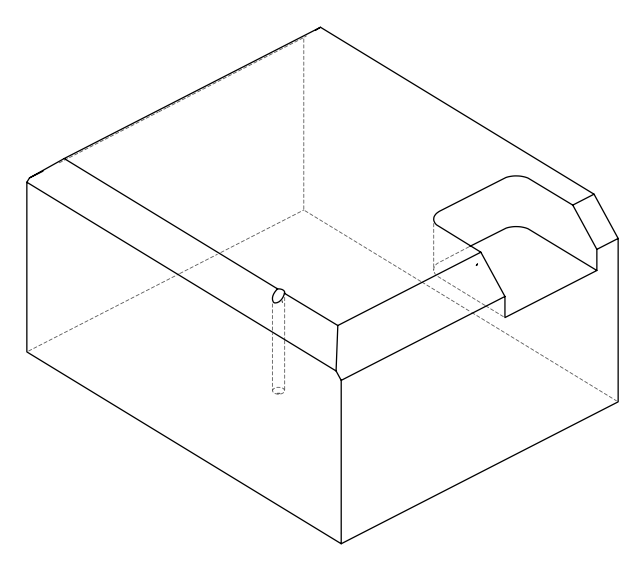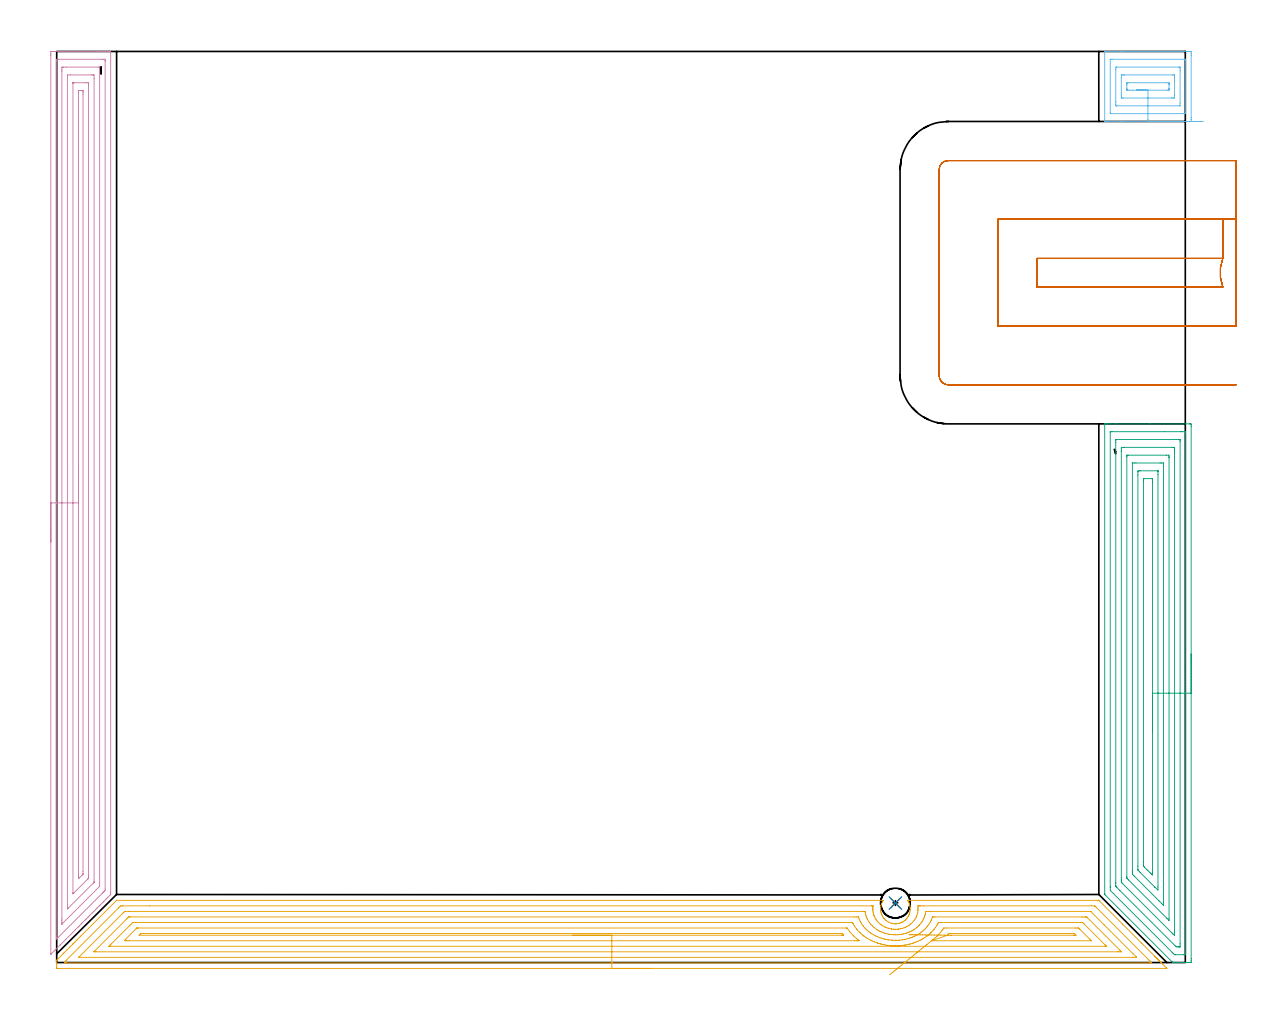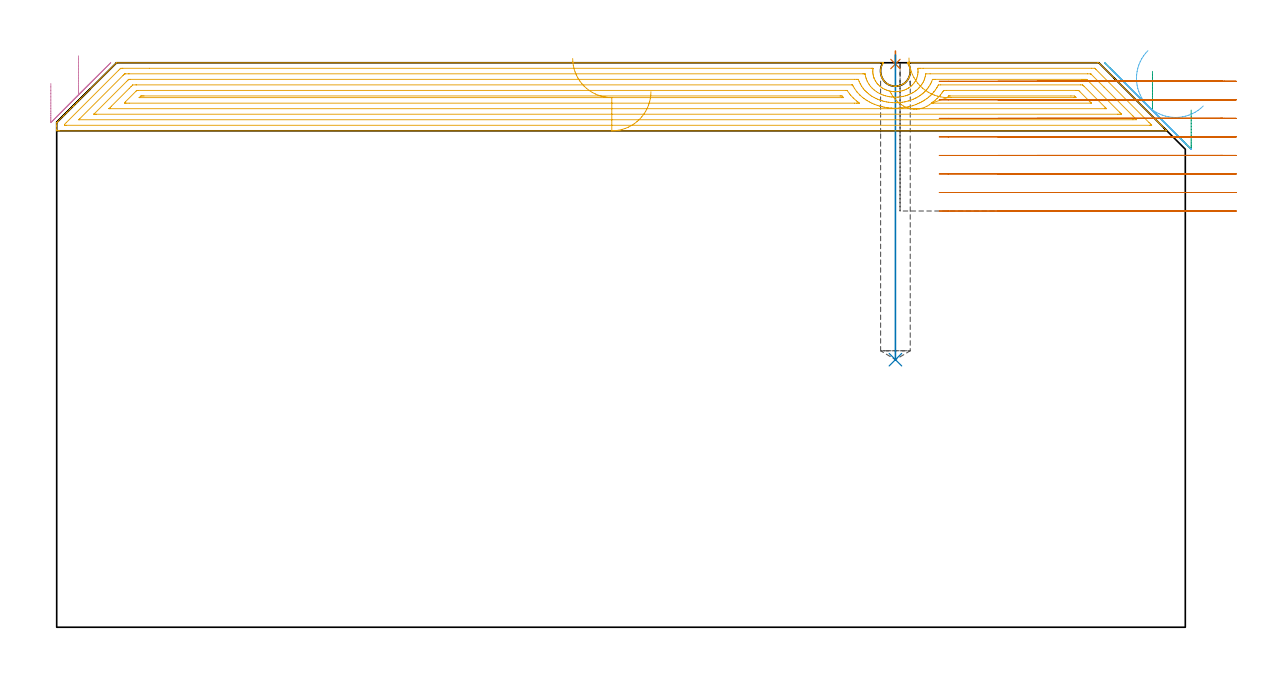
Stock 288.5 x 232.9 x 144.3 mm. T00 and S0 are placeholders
(PLAN: 7 operations, 3 tool changes, 46.2 min)
(1 SPOT_DRILL | STEP1POCKET | NXT0321_9005460120000 | 0.03 min | 0 mm3)
(2 DRILL_BLIND_HOLE_INTO_CENTER | STEP1POCKET | UGT0301_471 | 0.31 min | 3359 mm3)
(3 AREA_MILL | FG_CHAMFER_SURFACE | UGT0205_001 | 8.77 min | 35573 mm3)
(4 AREA_MILL_1 | FG_CHAMFER_SURFACE_1 | UGT0205_001 | 10.96 min | 27231 mm3)
(5 AREA_MILL_2 | FG_CHAMFER_SURFACE_2 | UGT0205_001 | 15.26 min | 39720 mm3)
(6 AREA_MILL_3 | FG_CHAMFER_SURFACE_3 | UGT0205_001 | 1.48 min | 6348 mm3)
(7 MILL_SLOT | SLOT_PARTIAL_RECTANGULAR | UGT0201_094 | Follow Part, ap 5, ae 75% | 9.36 min | 207180 mm3)
(TOOL NXT0321_9005460120000 | NC Spot Drill, 142deg, 12mm, Carbide, Uncoated | D12 PA142 FL30 Z2)
(TOOL UGT0301_471 | Carbide Drill 7.6 mm | D7.6 PA118 FL76 Z2)
(TOOL UGT0205_001 | Chamfer Mill 20 x 3 x 45 deg. | D20 FL50 Z2)
(TOOL UGT0201_094 | End mill 20 mm | D20 FL38 Z4)
(OP 1 SPOT_DRILL)
G17 G21 G94 G90
T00 M6
G54
G17 G0 G90 X214.4 Y15.2 S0 M3
G43 Z154.3 H0
G94 G81 G98 Z143.973 F250. R147.3
G80
M5
M2
(OP 2 DRILL_BLIND_HOLE_INTO_CENTER)
G17 G21 G94 G90
T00 M6
G54
G17 G0 G90 X214.4 Y15.2 S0 M3
G43 Z154.3 H0
G94 G81 G98 Z68.4 F250. R146.3
G80
M5
M2
(OP 3 AREA_MILL)
G17 G21 G94 G90
T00 M6
G54
G17 G0 G90 X290. Y78.85 S1061 M3
G43 Z154.3 H0
Z132.2
G94 G1 Y78.812 Z131.328 F250.
Y78.698 Z130.464
Y78.509 Z129.612
Y78.247 Z128.78
Y77.913 Z127.974
Y77.51 Z127.2
Y77.042 Z126.464
Y76.51 Z125.772
Y75.921 Z125.129
Y75.278 Z124.54
Y74.586 Z124.008
Y73.85 Z123.54
Y73.076 Z123.137
Y72.27 Z122.803
Y71.438 Z122.541
Y70.586 Z122.352
Y69.722 Z122.238
Y68.85 Z122.2
Y1.025
X289.999 Y0.601 Z122.201
X289.994 Y0.139 Z122.202
X289.991 Y0.009 Z122.205
X289.537 Y0. Z122.658
X289.249 Z122.946
X288.655 Z123.539
X288.079 Z124.118
X287.773 Z124.424
X287.197 Z124.999
X286.89 Z125.305
X286.277 Z125.922
X285.739 Z126.46
X285.418 Z126.776
X285.35 Y0.002 Z126.842
X285.299 Y0.01 Z126.894
X285.183 Y0.116 Z127.015
X285.151 Y0.149 Z127.049
X285.149 Y0.151 Z127.051
X271.23 Y14.069 Z140.968
X268.086 Y17.214 Z144.113
X267.904 Y17.405 Z144.29
X267.9 Y17.552 Z144.3
Y137.545
X267.902 Y137.693 Z144.288
X267.907 Y137.7 Z144.283
X268.222 Z143.977
X268.632 Z143.567
X269.245 Z142.95
X270.434 Z141.763
X271.01 Z141.184
X279.396 Z132.801
X289.537 Z122.66
X289.828 Y137.697 Z122.369
X289.992 Y137.69 Z122.205
X289.999 Y137.524 Z122.199
X290. Y137.099 Z122.2
Y68.85
X288.586 Z123.614
X288.585 Y2.18 Z123.615
X288.584 Y2.077 Z123.616
X288.581 Y2.027 Z123.619
X288.58 Y2.01 Z123.62
X288.535 Y2.008 Z123.665
X288.152 Y2.001 Z124.048
X286.008 Z126.192
X285.881 Y2.003 Z126.319
X285.78 Y2.008 Z126.42
X285.75 Y2.011 Z126.45
X285.73 Y2.027 Z126.47
X285.689 Y2.064 Z126.511
X285.364 Y2.385 Z126.836
X285.126 Y2.624 Z127.074
X270.127 Y17.623 Z142.073
X269.321 Y18.444 Z142.879
X269.315 Y19.266 Z142.885
X269.314 Y19.336 Z142.886
X269.315 Y135.52 Z142.885
X269.316 Y135.623 Z142.884
X269.319 Y135.673 Z142.881
X269.32 Y135.69 Z142.88
X269.366 Y135.692 Z142.835
X269.748 Y135.699 Z142.452
X283.201 Y135.7 Z128.999
X287.392 Z124.808
X287.773 Y135.699 Z124.427
X288.276 Y135.697 Z123.924
X288.483 Y135.69 Z123.717
X288.579 Y135.684 Z123.621
X288.585 Y135.386 Z123.615
Y135.315
X288.586 Y68.85 Z123.614
X287.171 Z125.029
Y4.779
X287.166 Y4.17 Z125.034
X287.164 Y4.031 Z125.036
X287.155 Y4.01 Z125.045
X287.114 Y4.005 Z125.086
X287.057 Y4.001 Z125.143
X286.89 Z125.31
X286.723 Y4.003 Z125.477
X286.387 Y4.01 Z125.813
X286.194 Y4.017 Z126.006
X286.008 Y4.191 Z126.192
X271.755 Y18.444 Z140.445
X271.01 Y19.192 Z141.19
X270.869 Y19.336 Z141.331
X270.735 Y19.483 Z141.465
X270.733 Y19.616 Z141.467
X270.729 Y20.228 Z141.471
Y20.512
Y132.922
X270.734 Y133.53 Z141.466
X270.735 Y133.669 Z141.465
X270.745 Y133.69 Z141.455
X270.786 Y133.695 Z141.414
X270.843 Y133.699 Z141.357
X286.723 Y133.7 Z125.477
X286.89 Y133.698 Z125.31
X287.058 Y133.694 Z125.142
X287.163 Y133.69 Z125.037
X287.167 Y133.625 Z125.033
X287.169 Y133.53 Z125.031
X287.171 Y133.247 Z125.029
Y68.85
X285.757 Z126.443
Y7.993
X285.755 Y7.738 Z126.445
X285.751 Y7.107 Z126.449
X285.739 Y6.921 Z126.461
X285.338 Y7.314 Z126.862
X285.126 Y7.524 Z127.074
X272.421 Y20.228 Z139.779
X272.301 Y20.35 Z139.899
X272.207 Y20.45 Z139.993
X272.15 Y20.513 Z140.05
X272.148 Y20.548 Z140.052
X272.144 Y20.865 Z140.056
X272.143 Y21.12 Z140.057
Y21.759
Y130.6
X272.144 Y130.854 Z140.056
X272.149 Y131.486 Z140.051
X272.154 Y131.69 Z140.046
X272.82 Y131.7 Z139.38
X285.172 Z127.028
X285.553 Y131.694 Z126.647
X285.738 Y131.69 Z126.462
X285.75 Y131.587 Z126.45
X285.755 Y131.109 Z126.445
X285.757 Y130.854 Z126.443
Y130.215
Y68.85
X284.343 Z127.857
Y11.206
X284.336 Y10.785 Z127.864
X284.311 Y10.799 Z127.889
X284.244 Y10.862 Z127.956
X283.792 Y11.307 Z128.408
X273.978 Y21.12 Z138.222
X273.656 Y21.445 Z138.544
X273.589 Y21.517 Z138.611
X273.574 Y21.535 Z138.626
X273.564 Y21.578 Z138.636
X273.561 Y21.711 Z138.639
X273.558 Y21.912 Z138.642
X273.557 Y129.271 Z138.643
X273.559 Y129.472 Z138.641
X273.562 Y129.606 Z138.638
X273.566 Y129.691 Z138.634
X273.579 Y129.693 Z138.621
X273.656 Y129.696 Z138.544
X273.916 Y129.699 Z138.284
X283.621 Z128.579
X284.244 Y129.692 Z127.956
X284.326 Y129.69 Z127.874
X284.336 Y129.371 Z127.864
X284.341 Y129.17 Z127.859
X284.343 Y129.07 Z127.857
Y68.85
X282.929 Z129.271
X282.928 Y15.313 Z129.272
X282.926 Y14.875 Z129.274
X282.924 Y14.672 Z129.276
X282.923 Y14.641 Z129.277
X282.851 Y14.707 Z129.349
X282.674 Y14.875 Z129.526
X282.479 Y15.069 Z129.721
X281.78 Y15.768 Z130.42
X275.421 Y22.127 Z136.779
X275.037 Y22.52 Z137.163
X274.991 Y22.569 Z137.209
X274.978 Y22.597 Z137.222
X274.976 Y22.632 Z137.224
X274.973 Y22.753 Z137.227
X274.972 Y22.905 Z137.228
X274.971 Y23.36 Z137.229
Y127.513
X274.973 Y127.626 Z137.227
X274.975 Y127.682 Z137.225
X274.978 Y127.689 Z137.222
X274.985 Y127.693 Z137.215
X275.013 Y127.698 Z137.187
X275.421 Y127.7 Z136.779
X275.893 Z136.307
X282.07 Y127.699 Z130.13
X282.479 Y127.695 Z129.721
X282.888 Y127.69 Z129.312
X282.922 Y127.679 Z129.278
X282.925 Y127.639 Z129.275
X282.927 Y127.558 Z129.273
X282.928 Y127.437 Z129.272
X282.929 Y127.285 Z129.271
Y68.85
X281.515 Z130.685
X281.514 Y19.336 Z130.686
X281.508 Y18.534 Z130.692
X280.715 Y19.285 Z131.485
X280.662 Y19.336 Z131.538
X276.997 Y23.001 Z135.203
X276.801 Y23.201 Z135.399
X276.392 Y23.618 Z135.808
X276.388 Y23.711 Z135.812
X276.387 Y23.797 Z135.813
X276.385 Y24.606 Z135.815
Y124.609
X276.389 Y125.414 Z135.811
X276.392 Y125.501 Z135.808
X276.405 Y125.69 Z135.795
X276.792 Y125.697 Z135.408
X276.989 Y125.699 Z135.211
X281.468 Z130.732
X281.484 Y125.698 Z130.716
X281.498 Y125.694 Z130.702
X281.508 Y125.69 Z130.692
X281.509 Y125.674 Z130.691
X281.514 Y125.585 Z130.686
Y125.501
X281.515 Y124.692 Z130.685
Y68.85
X280.1 Z132.1
Y23.526
X280.099 Y22.905 Z132.101
X280.097 Y22.637 Z132.103
X280.094 Y22.381 Z132.106
X279.832 Y22.626 Z132.368
X279.544 Y22.905 Z132.656
X278.95 Y23.497 Z133.25
X278.65 Y23.797 Z133.55
X278.068 Y24.38 Z134.132
X277.915 Y24.536 Z134.285
X277.839 Y24.617 Z134.361
X277.806 Y24.655 Z134.394
X277.805 Y24.689 Z134.395
X277.802 Y24.958 Z134.398
X277.8 Y25.581 Z134.4
Y25.852
Y123.096
X277.801 Y123.367 Z134.399
X277.803 Y123.548 Z134.397
X277.806 Y123.684 Z134.394
X277.852 Y123.69 Z134.348
X278.068 Y123.699 Z134.132
X278.084 Y123.7 Z134.116
X279.849 Z132.351
X280.043 Y123.692 Z132.157
X280.087 Y123.69 Z132.113
X280.094 Y123.666 Z132.106
X280.098 Y123.633 Z132.102
X280.099 Y123.597 Z132.101
X280.1 Y123.446 Z132.1
Y122.825
Y68.85
Y67.978 Z132.138
Y67.114 Z132.251
Y66.262 Z132.44
Y65.43 Z132.703
Y64.624 Z133.036
Y63.85 Z133.439
Y63.114 Z133.908
Y62.422 Z134.439
Y61.779 Z135.028
Y61.19 Z135.672
Y60.658 Z136.364
Y60.19 Z137.1
Y59.787 Z137.873
Y59.453 Z138.679
Y59.191 Z139.511
Y59.002 Z140.363
Y58.888 Z141.228
Y58.85 Z142.1
G0 Z154.3
M5
M2
(OP 4 AREA_MILL_1)
G17 G21 G94 G90
T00 M6
G54
G17 G0 G90 X-1.5 Y107.5 S1061 M3
G43 Z154.3 H0
Z139.
G94 G1 Y107.538 Z138.129 F250.
Y107.652 Z137.264
Y107.841 Z136.412
Y108.103 Z135.58
Y108.437 Z134.774
Y108.84 Z134.
Y109.309 Z133.264
Y109.84 Z132.572
Y110.429 Z131.929
Y111.072 Z131.34
Y111.764 Z130.809
Y112.5 Z130.34
Y113.274 Z129.937
Y114.08 Z129.603
Y114.912 Z129.341
Y115.764 Z129.152
Y116.629 Z129.038
Y117.5 Z129.
Y231.938
X-1.499 Y232.283 Z129.001
X-1.494 Y232.826 Z129.003
X-1.492 Y232.892 Z129.006
X-0.955 Y232.896 Z129.542
X-0.342 Y232.9 Z130.155
X10.591 Z141.085
X11.141 Z141.638
X11.479 Z141.975
X12.029 Z142.525
X12.367 Z142.862
X13.043 Z143.543
X13.385 Z143.885
X13.763 Y232.893 Z144.255
X13.797 Y232.89 Z144.288
X13.8 Y232.73 Z144.3
Y17.902
X13.798 Y17.405 Z144.287
X13.711 Y17.31 Z144.21
X12.952 Y16.552 Z143.452
X12.663 Y16.261 Z143.159
X12.074 Y15.675 Z142.574
X11.775 Y15.373 Z142.27
X11.183 Y14.783 Z141.683
X10.887 Y14.484 Z141.382
X10.283 Y13.883 Z140.783
X9.999 Y13.596 Z140.493
X9.389 Y12.989 Z139.889
X9.11 Y12.708 Z139.605
X8.428 Y12.028 Z138.928
X8.051 Y11.65 Z138.548
X7.519 Y11.119 Z138.019
X7.158 Y10.756 Z137.654
X6.61 Y10.21 Z137.11
X6.265 Y9.863 Z136.761
X5.702 Y9.301 Z136.201
X5.372 Y8.97 Z135.868
X4.793 Y8.393 Z135.292
X4.078 Y7.677 Z134.577
X2.301 Y5.901 Z132.801
X0.904 Y4.504 Z131.403
X-0.436 Y3.164 Z130.063
X-1.399 Y2.202 Z129.099
X-1.491 Y2.112 Z129.005
X-1.498 Y2.221 Z129.002
X-1.499 Y2.27 Z129.001
X-1.5 Y117.5 Z129.
X-0.086 Z130.414
X-0.085 Y230.515 Z130.415
X-0.067 Y230.89 Z130.433
X0.422 Y230.899 Z130.922
X11.479 Y230.9 Z141.979
X11.967 Y230.899 Z142.467
X12.367 Y230.89 Z142.867
X12.385 Y230.497 Z142.885
X12.386 Y230.478 Z142.886
X12.385 Y18.777 Z142.885
X12.367 Y18.429 Z142.867
X12.109 Y18.162 Z142.609
X11.853 Y17.902 Z142.353
X11.665 Y17.715 Z142.165
X0.24 Y6.29 Z130.74
X0.085 Y6.138 Z130.585
X-0.067 Y5.995 Z130.433
X-0.085 Y6.29 Z130.415
Y6.309
X-0.086 Y117.5 Z130.414
X1.329 Z131.829
Y227.817
X1.33 Y228.198 Z131.83
X1.335 Y228.71 Z131.835
X1.339 Y228.89 Z131.839
X1.523 Y228.897 Z132.023
X1.709 Y228.899 Z132.209
X2.409 Y228.9 Z132.909
X10.779 Y228.899 Z141.279
X10.905 Y228.897 Z141.405
X10.95 Y228.892 Z141.45
X10.966 Y228.888 Z141.466
X10.967 Y228.883 Z141.467
X10.97 Y228.838 Z141.47
X10.971 Y228.71 Z141.471
Y228.327
Y20.199
X10.969 Y19.689 Z141.469
X10.966 Y19.498 Z141.466
X10.965 Y19.478 Z141.465
X10.955 Y19.463 Z141.455
X10.931 Y19.433 Z141.431
X10.889 Y19.389 Z141.389
X1.363 Y9.863 Z131.863
X1.35 Y9.855 Z131.85
X1.344 Y9.853 Z131.844
X1.336 Y9.863 Z131.836
X1.334 Y9.894 Z131.834
X1.33 Y10.245 Z131.83
X1.329 Y10.756 Z131.829
Y11.139
Y117.5
X2.743 Z133.243
Y226.031
X2.747 Y226.773 Z133.247
X2.749 Y226.876 Z133.249
X2.838 Y226.89 Z133.338
X3.509 Y226.9 Z134.009
X8.838 Z139.338
X9.255 Y226.894 Z139.755
X9.463 Y226.89 Z139.963
X9.55 Y226.881 Z140.05
X9.557 Y226.031 Z140.057
Y20.729
X9.556 Y20.582 Z140.056
X9.553 Y20.536 Z140.053
X9.551 Y20.517 Z140.051
X9.537 Y20.498 Z140.037
X9.467 Y20.421 Z139.967
X9.359 Y20.309 Z139.859
X2.919 Y13.869 Z133.419
X2.844 Y13.798 Z133.344
X2.779 Y13.74 Z133.279
X2.75 Y13.717 Z133.25
X2.748 Y13.775 Z133.248
X2.744 Y14.182 Z133.244
X2.743 Y117.5 Z133.243
X4.157 Z134.657
X4.158 Y224.68 Z134.658
X4.16 Y224.826 Z134.66
X4.163 Y224.877 Z134.663
X4.166 Y224.891 Z134.666
X4.171 Y224.894 Z134.671
X4.211 Y224.897 Z134.711
X4.374 Y224.899 Z134.874
X4.61 Y224.9 Z135.11
X7.275 Y224.899 Z137.775
X7.926 Y224.892 Z138.426
X8.136 Y224.888 Z138.636
X8.141 Y224.462 Z138.641
X8.142 Y224.244 Z138.642
X8.143 Y22.151 Z138.643
X8.141 Y21.813 Z138.641
X8.138 Y21.645 Z138.638
X8.136 Y21.564 Z138.636
X8.068 Y21.475 Z138.568
X8. Y21.401 Z138.5
X7.926 Y21.325 Z138.426
X4.374 Y17.772 Z134.874
X4.308 Y17.709 Z134.808
X4.177 Y17.588 Z134.677
X4.162 Y17.577 Z134.662
X4.161 Y17.585 Z134.661
X4.159 Y17.622 Z134.659
X4.158 Y17.684 Z134.658
X4.157 Y17.902 Z134.657
Y117.5
X5.571 Z136.071
Y222.146
X5.573 Y222.458 Z136.073
X5.576 Y222.749 Z136.076
X5.578 Y222.885 Z136.078
X5.717 Y222.893 Z136.217
X6.15 Y222.897 Z136.65
X6.602 Y222.896 Z137.102
X6.709 Y222.89 Z137.209
X6.722 Y222.879 Z137.222
X6.725 Y222.846 Z137.225
X6.727 Y222.77 Z137.227
X6.728 Y222.458 Z137.228
X6.729 Y221.875 Z137.229
X6.728 Y23.262 Z137.228
X6.725 Y22.684 Z137.225
X6.722 Y22.604 Z137.222
X6.715 Y22.574 Z137.215
X6.691 Y22.548 Z137.191
X6.52 Y22.369 Z137.02
X5.889 Y21.738 Z136.389
X5.623 Y21.475 Z136.123
X5.61 Y21.469 Z136.11
X5.578 Y21.475 Z136.078
X5.577 Y21.551 Z136.077
X5.572 Y22.056 Z136.072
Y22.369
X5.571 Y22.951 Z136.071
Y117.5
Y118.372 Z136.109
Y119.237 Z136.223
Y120.088 Z136.412
Y120.92 Z136.674
Y121.726 Z137.008
Y122.5 Z137.411
Y123.236 Z137.88
Y123.928 Z138.411
Y124.571 Z139.
Y125.161 Z139.643
Y125.692 Z140.335
Y126.16 Z141.071
Y126.563 Z141.845
Y126.897 Z142.651
Y127.159 Z143.483
Y127.348 Z144.335
Y127.462 Z145.2
Y127.5 Z146.071
G0 Z154.3
M5
M2
(OP 5 AREA_MILL_2)
G17 G21 G94 G90
T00 M6
G54
G17 G0 G90 X151.9 Y-1.5 S1061 M3
G43 Z154.3 H0
Z136.9
G94 G1 X151.862 Z136.028 F250.
X151.748 Z135.163
X151.559 Z134.312
X151.297 Z133.48
X150.963 Z132.674
X150.56 Z131.9
X150.091 Z131.164
X149.56 Z130.472
X148.971 Z129.829
X148.328 Z129.24
X147.636 Z128.708
X146.9 Z128.24
X146.126 Z127.837
X145.32 Z127.503
X144.488 Z127.241
X143.636 Z127.052
X142.771 Z126.938
X141.9 Z126.9
X0.629
X0.373 Y-1.499 Z126.901
X0.182 Y-1.496 Z126.904
X0.003 Y-1.491 Z126.905
X0.001 Y-1.478 Z126.919
X0. Y-1.123 Z127.272
Y-0.411 Z127.989
Y-0.083 Z128.317
X0.01 Y0.602 Z129.001
X0.034 Y0.629 Z129.028
X0.182 Y0.781 Z129.18
X0.341 Y0.942 Z129.341
X1.671 Y2.271 Z130.671
X1.78 Y2.381 Z130.779
X1.821 Y2.422 Z130.82
X2.497 Y3.097 Z131.497
X2.656 Y3.257 Z131.654
X3.324 Y3.924 Z132.324
X3.532 Y4.134 Z132.53
X4.149 Y4.749 Z133.149
X4.205 Y4.806 Z133.205
X4.408 Y5.01 Z133.406
X4.976 Y5.576 Z133.975
X5.099 Y5.7 Z134.099
X5.284 Y5.886 Z134.282
X5.802 Y6.402 Z134.802
X6.16 Y6.762 Z135.158
X15.296 Y15.896 Z144.296
X15.301 Y15.898 Z144.298
X15.305 Y15.9 Z144.3
X211.194
X211.28 Y15.897 Z144.289
X211.26 Y15.845 Z144.241
X211.246 Y15.814 Z144.213
X211.194 Y15.719 Z144.119
X211.011 Y15.391 Z143.791
X210.819 Y14.936 Z143.336
X210.703 Y14.568 Z142.968
X210.628 Y14.045 Z142.445
X210.614 Y13.599 Z141.999
X210.65 Y13.154 Z141.554
X210.703 Y12.831 Z141.231
X210.788 Y12.545 Z140.945
X210.885 Y12.289 Z140.689
X210.895 Y12.263 Z140.663
X211.016 Y12.019 Z140.415
X211.12 Y11.808 Z140.203
X211.24 Y11.625 Z140.019
X211.403 Y11.374 Z139.771
X211.496 Y11.255 Z139.653
X211.596 Y11.141 Z139.54
X211.973 Y10.791 Z139.19
X212.386 Y10.482 Z138.881
X212.49 Y10.421 Z138.82
X212.928 Y10.21 Z138.608
X213.383 Y10.05 Z138.449
X213.827 Y9.953 Z138.353
X214.219 Y9.918 Z138.316
X214.277 Y9.914 Z138.31
X214.34 Y9.917 Z138.306
X214.485 Y9.921 Z138.309
X214.632 Y9.922 Z138.321
X214.697 Z138.322
X214.725 Y9.923 Z138.323
X215.17 Y9.988 Z138.385
X215.218 Y10. Z138.396
X215.399 Y10.04 Z138.439
X215.624 Y10.113 Z138.512
X216.064 Y10.297 Z138.694
X216.112 Y10.323 Z138.719
X216.411 Y10.482 Z138.881
X216.693 Y10.68 Z139.079
X216.9 Y10.85 Z139.248
X216.957 Y10.897 Z139.295
X217.185 Y11.128 Z139.526
X217.392 Y11.372 Z139.772
X217.638 Y11.734 Z140.134
X217.851 Y12.111 Z140.511
X217.911 Y12.263 Z140.663
X218.055 Y12.704 Z141.104
X218.15 Y13.154 Z141.554
X218.186 Y13.599 Z141.999
X218.172 Y14.045 Z142.445
X218.105 Y14.494 Z142.894
X217.981 Y14.936 Z143.336
X217.851 Y15.288 Z143.688
X217.705 Y15.562 Z143.961
X217.636 Y15.677 Z144.077
X217.551 Y15.827 Z144.227
X217.514 Y15.893 Z144.293
X217.9 Y15.9 Z144.3
X266.183
X266.395 Y15.896 Z144.289
X266.547 Y15.754 Z144.153
X272.472 Y9.828 Z138.227
X277.359 Y4.941 Z133.34
X280.662 Y1.639 Z130.037
X280.797 Y1.505 Z129.901
X280.936 Y1.365 Z129.763
X281.091 Y1.21 Z129.608
X281.235 Y1.067 Z129.463
X281.383 Y0.918 Z129.316
X281.52 Y0.781 Z129.178
X281.673 Y0.629 Z129.024
X281.83 Y0.471 Z128.869
X281.95 Y0.351 Z128.749
X282.111 Y0.191 Z128.586
X282.277 Y0.024 Z128.422
X282.47 Y-0.17 Z128.23
X283.643 Y-1.342 Z127.057
X283.767 Y-1.471 Z126.927
X283.783 Y-1.494 Z126.903
X283.767 Y-1.499 Z126.899
X141.9 Y-1.5 Z126.9
Y-0.086 Z128.314
X2.417 Y-0.085 Z128.315
X2.251 Y-0.084 Z128.316
X2.062 Y-0.081 Z128.319
X2.02 Y-0.079 Z128.321
X2.01 Y-0.058 Z128.342
X2.009 Y-0.025 Z128.375
X2.012 Y0.15 Z128.55
X2.448 Y0.599 Z128.999
X15.829 Y13.978 Z142.378
X16.172 Y14.311 Z142.711
X16.363 Y14.479 Z142.879
X16.723 Y14.483 Z142.883
X16.889 Y14.485 Z142.885
X23.728 Y14.486 Z142.886
X208.23
X208.474 Y14.484 Z142.884
X208.597 Y14.482 Z142.882
X208.655 Y14.479 Z142.879
X208.669 Y14.474 Z142.874
Y14.457 Z142.857
X208.638 Y14.086 Z142.486
X208.628 Y13.771 Z142.171
Y13.5 Z141.9
X208.65 Y13.198 Z141.598
X208.689 Y12.895 Z141.295
X208.748 Y12.566 Z140.966
X208.894 Y12.082 Z140.482
X208.918 Y12.019 Z140.419
X208.959 Y11.912 Z140.312
X209.218 Y11.389 Z139.789
X209.361 Y11.142 Z139.542
X209.556 Y10.845 Z139.245
X209.694 Y10.651 Z139.051
X209.853 Y10.457 Z138.857
X210.036 Y10.266 Z138.666
X210.403 Y9.926 Z138.326
X210.747 Y9.659 Z138.059
X211.128 Y9.39 Z137.79
X211.641 Y9.126 Z137.526
X211.831 Y9.035 Z137.435
X212.124 Y8.917 Z137.317
X212.535 Y8.776 Z137.176
X212.651 Y8.741 Z137.141
X213.399 Y8.575 Z136.975
X213.43 Y8.57 Z136.97
X213.973 Y8.514 Z136.914
X214.324 Y8.499 Z136.899
X214.34 Y8.498 Z136.898
X214.893 Y8.514 Z136.914
X215.238 Y8.554 Z136.954
X215.262 Y8.558 Z136.958
X215.72 Y8.634 Z137.034
X216.112 Y8.725 Z137.125
X216.619 Y8.893 Z137.293
X217.006 Y9.055 Z137.455
X217.241 Y9.161 Z137.561
X217.669 Y9.39 Z137.79
X217.81 Y9.479 Z137.879
X217.9 Y9.54 Z137.94
X218.318 Y9.857 Z138.257
X218.475 Y9.985 Z138.385
X218.784 Y10.276 Z138.676
X218.794 Y10.288 Z138.688
X219.185 Y10.76 Z139.16
X219.443 Y11.142 Z139.542
X219.535 Y11.293 Z139.693
X219.688 Y11.562 Z139.962
X219.827 Y11.883 Z140.283
X219.874 Y12.019 Z140.419
X220.036 Y12.554 Z140.954
X220.108 Y12.895 Z141.295
X220.158 Y13.311 Z141.711
X220.174 Y13.528 Z141.928
X220.171 Y13.771 Z142.171
X220.157 Y14.188 Z142.588
X220.137 Y14.479 Z142.879
X220.218 Y14.48 Z142.88
X220.583 Y14.485 Z142.885
X220.747
X221.477 Y14.486 Z142.886
X264.559
X265.289 Y14.483 Z142.883
X265.336 Y14.481 Z142.881
X265.359 Y14.479 Z142.879
X265.383 Y14.458 Z142.858
X265.487 Y14.36 Z142.76
X265.687 Y14.162 Z142.562
X279.221 Y0.629 Z129.029
X279.595 Y0.254 Z128.654
X279.86 Y-0.019 Z128.381
X279.914 Y-0.076 Z128.324
X279.824 Y-0.079 Z128.321
X279.595 Y-0.084 Z128.316
X279.429 Y-0.085 Z128.315
X141.9 Y-0.086 Z128.314
Y1.328 Z129.728
X5.813 Y1.329 Z129.729
X5.693 Y1.331 Z129.731
X5.652 Y1.334 Z129.734
X5.646 Y1.335 Z129.735
X5.658 Y1.351 Z129.751
X5.714 Y1.412 Z129.812
X5.805 Y1.505 Z129.905
X5.898 Y1.599 Z129.999
X16.961 Y12.661 Z141.061
X17.199 Y12.895 Z141.295
X17.341 Y13.029 Z141.429
X17.382 Y13.065 Z141.465
X17.441 Y13.067 Z141.467
X17.617 Y13.069 Z141.469
X18.331 Y13.071 Z141.471
X18.511
X206.096
X206.277 Y13.07 Z141.47
X206.457 Y13.068 Z141.468
X206.576 Y13.064 Z141.464
X206.643 Y13.056 Z141.456
X206.651 Y13.018 Z141.418
X206.674 Y12.895 Z141.295
X206.757 Y12.424 Z140.824
X206.873 Y12.019 Z140.419
X206.946 Y11.79 Z140.19
X207.027 Y11.569 Z139.969
X207.171 Y11.234 Z139.634
X207.214 Y11.142 Z139.542
X207.254 Y11.061 Z139.461
X207.566 Y10.518 Z138.918
X207.731 Y10.266 Z138.666
X208.065 Y9.818 Z138.218
X208.466 Y9.39 Z137.79
X208.959 Y8.947 Z137.347
X209.538 Y8.514 Z136.914
X209.853 Y8.301 Z136.701
X210.33 Y8.046 Z136.446
X210.747 Y7.846 Z136.246
X211.273 Y7.638 Z136.038
X211.641 Y7.511 Z135.911
X211.835 Y7.449 Z135.849
X212.535 Y7.287 Z135.687
X212.989 Y7.194 Z135.594
X213.43 Y7.146 Z135.546
X213.975 Y7.103 Z135.503
X214.324 Y7.09 Z135.49
X214.868 Y7.105 Z135.505
X215.218 Y7.125 Z135.525
X215.683 Y7.182 Z135.582
X216.112 Y7.247 Z135.647
X216.443 Y7.314 Z135.714
X217.006 Y7.46 Z135.86
X217.143 Y7.504 Z135.904
X217.546 Y7.638 Z136.038
X217.798 Y7.738 Z136.138
X217.9 Y7.782 Z136.182
X218.411 Y8.014 Z136.414
X218.794 Y8.219 Z136.619
X218.986 Y8.326 Z136.726
X219.272 Y8.514 Z136.914
X219.512 Y8.687 Z137.087
X219.688 Y8.82 Z137.22
X220.008 Y9.077 Z137.477
X220.336 Y9.39 Z137.79
X220.457 Y9.513 Z137.913
X220.583 Y9.65 Z138.05
X220.864 Y9.99 Z138.39
X221.067 Y10.266 Z138.666
X221.231 Y10.507 Z138.907
X221.477 Y10.909 Z139.309
X221.559 Y11.062 Z139.462
X221.597 Y11.142 Z139.542
X221.732 Y11.453 Z139.853
X221.817 Y11.685 Z140.085
X221.919 Y12.019 Z140.419
X222.018 Y12.364 Z140.764
X222.153 Y13.056 Z141.456
X222.197 Y13.065 Z141.465
X223.265 Y13.071 Z141.471
X263.5
X264.216 Y13.069 Z141.469
X264.303 Y13.066 Z141.466
X264.322 Y13.065 Z141.465
X264.351 Y13.042 Z141.442
X264.394 Y13.005 Z141.405
X267.747 Y9.654 Z138.054
X275.124 Y2.277 Z130.677
X275.891 Y1.505 Z129.905
X276.018 Y1.372 Z129.772
X276.037 Y1.335 Z129.735
X275.124 Y1.329 Z129.729
X141.9 Y1.328 Z129.728
Y2.743 Z131.143
X10.095
X9.834 Y2.745 Z131.145
X9.57 Y2.748 Z131.148
X9.534 Y2.749 Z131.149
X9.543 Y2.783 Z131.183
X9.548 Y2.794 Z131.194
X9.57 Y2.82 Z131.22
X17.891 Y11.142 Z139.542
X18.199 Y11.449 Z139.849
X18.305 Y11.551 Z139.951
X18.393 Y11.632 Z140.032
X18.418 Y11.651 Z140.051
X18.446 Y11.653 Z140.053
X18.511 Y11.655 Z140.055
X18.88 Y11.657 Z140.057
X203.963
X204.488 Y11.656 Z140.056
X204.862 Y11.653 Z140.053
X204.906 Y11.651 Z140.051
X204.927 Y11.628 Z140.028
X204.959 Y11.558 Z139.958
X205.12 Y11.142 Z139.542
X205.383 Y10.571 Z138.971
X205.551 Y10.266 Z138.666
X205.762 Y9.895 Z138.295
X206.124 Y9.39 Z137.79
X206.277 Y9.184 Z137.584
X206.597 Y8.824 Z137.224
X206.896 Y8.514 Z136.914
X207.171 Y8.265 Z136.665
X207.513 Y7.97 Z136.37
X207.947 Y7.638 Z136.038
X208.065 Y7.552 Z135.952
X208.364 Y7.345 Z135.745
X208.959 Y7.01 Z135.41
X209.45 Y6.762 Z135.162
X209.853 Y6.58 Z134.98
X210.359 Y6.382 Z134.782
X210.747 Y6.246 Z134.646
X211.07 Y6.143 Z134.543
X211.488 Y6.036 Z134.436
X211.641 Y6. Z134.4
X212.158 Y5.886 Z134.286
X212.535 Y5.816 Z134.216
X212.621 Y5.802 Z134.202
X213.43 Y5.723 Z134.123
X213.61 Y5.709 Z134.109
X214.324 Y5.676 Z134.076
X214.533 Y5.681 Z134.081
X215.218 Y5.706 Z134.106
X215.391 Y5.716 Z134.116
X216.112 Y5.798 Z134.198
X216.191 Y5.808 Z134.208
X216.682 Y5.886 Z134.286
X216.95 Y5.94 Z134.34
X217.006 Y5.953 Z134.353
X217.658 Y6.123 Z134.523
X217.9 Y6.195 Z134.595
X218.332 Y6.339 Z134.739
X218.794 Y6.517 Z134.917
X218.97 Y6.59 Z134.99
X219.365 Y6.762 Z135.162
X219.582 Y6.866 Z135.266
X219.688 Y6.92 Z135.32
X220.157 Y7.179 Z135.579
X220.583 Y7.443 Z135.843
X220.701 Y7.522 Z135.922
X220.862 Y7.638 Z136.038
X221.206 Y7.903 Z136.303
X221.477 Y8.117 Z136.517
X221.689 Y8.306 Z136.706
X221.906 Y8.514 Z136.914
X222.136 Y8.745 Z137.145
X222.371 Y9.009 Z137.409
X222.544 Y9.22 Z137.62
X222.677 Y9.39 Z137.79
X222.92 Y9.728 Z138.128
X223.266 Y10.265 Z138.665
X223.45 Y10.612 Z139.012
X223.561 Y10.852 Z139.252
X223.685 Y11.142 Z139.542
X223.86 Y11.62 Z140.02
X223.872 Y11.649 Z140.049
X223.898 Y11.65 Z140.05
X224.159 Y11.654 Z140.054
X224.528 Y11.657 Z140.057
X262.081
X262.606 Y11.656 Z140.056
X262.978 Y11.654 Z140.054
X263.236 Y11.65 Z140.05
X263.303 Y11.636 Z140.036
X263.39 Y11.555 Z139.955
X263.5 Y11.45 Z139.85
X271.693 Y3.257 Z131.657
X271.832 Y3.115 Z131.515
X272.092 Y2.847 Z131.247
X272.177 Y2.748 Z131.148
X272.147 Y2.747 Z131.147
X272.071 Y2.745 Z131.145
X271.547 Y2.743 Z131.143
X271.179
X141.9
Y4.157 Z132.557
X13.626
X13.43 Y4.159 Z132.559
X13.382 Y4.161 Z132.561
X13.372 Y4.164 Z132.564
Y4.166 Z132.566
X13.401 Y4.199 Z132.599
X13.683 Y4.484 Z132.884
X13.977 Y4.779 Z133.179
X18.55 Y9.352 Z137.752
X18.994 Y9.794 Z138.194
X19.405 Y10.201 Z138.601
X19.441 Y10.231 Z138.631
X20.3 Y10.243 Z138.643
X20.323
X203.159
X203.377 Y10.241 Z138.641
X203.402 Y10.239 Z138.639
X203.411 Y10.237 Z138.637
X203.427 Y10.215 Z138.615
X203.51 Y10.068 Z138.468
X203.594 Y9.914 Z138.314
X203.9 Y9.39 Z137.79
X204.488 Y8.538 Z136.938
X204.507 Y8.514 Z136.914
X204.568 Y8.436 Z136.836
X205.324 Y7.638 Z136.038
X205.383 Y7.58 Z135.98
X205.989 Y7.043 Z135.443
X206.277 Y6.827 Z135.227
X206.366 Y6.762 Z135.162
X206.835 Y6.431 Z134.831
X207.171 Y6.214 Z134.614
X207.746 Y5.886 Z134.286
X208.065 Y5.721 Z134.121
X208.405 Y5.552 Z133.952
X208.959 Y5.313 Z133.713
X209.753 Y5.01 Z133.41
X209.853 Y4.974 Z133.374
X209.909 Y4.955 Z133.355
X210.311 Y4.834 Z133.234
X210.525 Y4.778 Z133.178
X210.747 Y4.722 Z133.122
X211.134 Y4.631 Z133.031
X211.45 Y4.563 Z132.963
X211.641 Y4.525 Z132.925
X212.249 Y4.414 Z132.814
X212.408 Y4.393 Z132.793
X212.535 Y4.379 Z132.779
X213.25 Y4.309 Z132.709
X213.338 Y4.302 Z132.702
X213.43 Y4.297 Z132.697
X214.195 Y4.259 Z132.659
X214.253 Y4.258 Z132.658
X214.324 Y4.259 Z132.659
X215.07 Y4.278 Z132.678
X215.139 Y4.281 Z132.681
X215.218 Y4.285 Z132.685
X215.572 Y4.308 Z132.708
X215.903 Y4.338 Z132.738
X216.012 Y4.35 Z132.75
X216.112 Y4.362 Z132.762
X216.692 Y4.441 Z132.841
X216.878 Y4.469 Z132.869
X217.006 Y4.491 Z132.891
X217.449 Y4.576 Z132.976
X217.764 Y4.645 Z133.045
X217.9 Y4.678 Z133.078
X218.167 Y4.748 Z133.148
X218.729 Y4.904 Z133.304
X218.794 Y4.923 Z133.323
X218.861 Y4.945 Z133.345
X219.052 Y5.01 Z133.41
X219.513 Y5.182 Z133.582
X219.688 Y5.251 Z133.651
X220.142 Y5.442 Z133.842
X220.583 Y5.64 Z134.04
X220.752 Y5.72 Z134.12
X221.071 Y5.886 Z134.286
X221.33 Y6.029 Z134.429
X221.477 Y6.115 Z134.515
X221.879 Y6.368 Z134.768
X222.371 Y6.705 Z135.105
X222.404 Y6.729 Z135.129
X222.447 Y6.762 Z135.162
X222.899 Y7.12 Z135.52
X223.265 Y7.431 Z135.831
X223.373 Y7.532 Z135.932
X223.482 Y7.638 Z136.038
X223.814 Y7.976 Z136.376
X224.159 Y8.365 Z136.765
X224.228 Y8.447 Z136.847
X224.28 Y8.514 Z136.914
X224.606 Y8.952 Z137.352
X224.902 Y9.39 Z137.79
X224.961 Y9.481 Z137.881
X225.053 Y9.629 Z138.029
X225.289 Y10.035 Z138.435
X225.363 Y10.16 Z138.56
X225.41 Y10.236 Z138.636
X225.971 Y10.243 Z138.643
X261.736
X262.171 Y10.241 Z138.641
X262.225 Y10.239 Z138.639
X262.247 Y10.236 Z138.636
X262.285 Y10.205 Z138.605
X262.43 Y10.067 Z138.467
X262.606 Y9.895 Z138.295
X267.971 Y4.53 Z132.93
X268.212 Y4.285 Z132.685
X268.317 Y4.175 Z132.575
X268.327 Y4.162 Z132.562
X268.317 Y4.161 Z132.561
X268.269 Y4.159 Z132.559
X268.17 Y4.157 Z132.557
X267.971
X141.9
Y5.571 Z133.971
X18.511
X17.937 Y5.572 Z133.972
X17.617 Y5.575 Z133.975
X17.313 Y5.578 Z133.978
X17.544 Y5.886 Z134.286
X17.577 Y5.925 Z134.325
X17.617 Y5.969 Z134.369
X20.3 Y8.651 Z137.051
X20.457 Y8.798 Z137.198
X20.484 Y8.822 Z137.222
X20.515 Y8.824 Z137.224
X20.586 Y8.826 Z137.226
X20.873 Y8.828 Z137.228
X201.806
X201.913 Y8.827 Z137.227
X201.998 Y8.824 Z137.224
X202.048 Y8.821 Z137.221
X202.7 Y7.918 Z136.318
X202.928 Y7.638 Z136.038
X203.594 Y6.922 Z135.322
X203.756 Y6.762 Z135.162
X204.488 Y6.119 Z134.519
X204.786 Y5.886 Z134.286
X205.178 Y5.586 Z133.986
X205.129 Y5.578 Z133.978
X204.807 Y5.574 Z133.974
X204.488 Y5.572 Z133.972
X203.915 Y5.571 Z133.971
X141.9
Y6.985 Z135.385
X21.157
X21.112 Y6.986 Z135.386
X21.095 Y6.988 Z135.388
X21.094 Y6.989 Z135.389
X21.097 Y6.995 Z135.395
X21.119 Y7.02 Z135.42
X21.153 Y7.056 Z135.456
X21.473 Y7.364 Z135.764
X21.541 Y7.408 Z135.808
X21.652 Y7.41 Z135.81
X21.882 Y7.413 Z135.813
X22.088 Y7.414 Z135.814
X22.316 Y7.415 Z135.815
X200.246 Y7.414 Z135.814
X200.409 Y7.413 Z135.813
X200.66 Y7.41 Z135.81
X200.781 Y7.408 Z135.808
X200.912 Y7.262 Z135.662
X201.074 Y7.057 Z135.457
X201.105 Y7.015 Z135.415
X201.116 Y6.992 Z135.392
X201.085 Y6.99 Z135.39
X200.912 Y6.987 Z135.387
X200.683 Y6.986 Z135.386
X141.9 Y6.985 Z135.385
X141.028 Z135.423
X140.163 Z135.537
X139.312 Z135.726
X138.48 Z135.988
X137.674 Z136.322
X136.9 Z136.725
X136.164 Z137.194
X135.472 Z137.725
X134.829 Z138.314
X134.239 Z138.957
X133.708 Z139.65
X133.24 Z140.385
X132.837 Z141.159
X132.503 Z141.965
X132.241 Z142.797
X132.052 Z143.649
X131.938 Z144.514
X131.9 Z145.385
G0 Z154.3
X212.941 Y-3.119
Z137.103
G1 X213.327 Y-2.806 Z136.386
X213.76 Y-2.454 Z135.715
X214.236 Y-2.067 Z135.095
X214.753 Y-1.647 Z134.531
X215.306 Y-1.198 Z134.028
X215.891 Y-0.723 Z133.588
X216.503 Y-0.226 Z133.216
X217.138 Y0.29 Z132.913
X217.791 Y0.821 Z132.684
X218.457 Y1.362 Z132.528
X219.132 Y1.91 Z132.448
X219.809 Y2.46 Z132.444
X220.484 Y3.009 Z132.516
X221.151 Y3.551 Z132.664
X221.806 Y4.083 Z132.886
X222.443 Y4.601 Z133.18
X223.058 Y5.1 Z133.545
X223.646 Y5.578 Z133.978
X223.93 Y5.809 Z134.209
X224.026 Y5.886 Z134.286
X224.1 Y5.943 Z134.343
X224.159 Y5.99 Z134.39
X224.586 Y6.344 Z134.744
X225.053 Y6.755 Z135.155
X225.06 Y6.762 Z135.162
X225.493 Y7.207 Z135.607
X225.876 Y7.638 Z136.038
X225.908 Y7.676 Z136.076
X225.947 Y7.723 Z136.123
X226.289 Y8.179 Z136.579
X226.53 Y8.514 Z136.914
X226.657 Y8.694 Z137.094
X226.716 Y8.772 Z137.172
X226.766 Y8.822 Z137.222
X226.841 Y8.824 Z137.224
X227.415 Y8.828 Z137.228
X260.497 Y8.829 Z137.229
X260.818 Y8.827 Z137.227
X261.139 Y8.822 Z137.222
X261.222 Y8.819 Z137.219
X261.268 Y8.778 Z137.178
X261.36 Y8.691 Z137.091
X261.538 Y8.514 Z136.914
X264.167 Y5.886 Z134.286
X264.394 Y5.658 Z134.058
X264.461 Y5.587 Z133.987
X264.47 Y5.574 Z133.974
X264.469 Y5.573 Z133.973
X264.459 Y5.572 Z133.972
X224.159
X223.838 Y5.574 Z133.974
X223.646 Y5.578 Z133.978
X227.736 Y6.992 Z135.392
X227.721 Y7.052 Z135.452
X227.736 Y7.081 Z135.481
X227.984 Y7.394 Z135.794
X227.997 Y7.408 Z135.808
X228.02 Y7.41 Z135.81
X228.075 Y7.413 Z135.813
X228.186 Y7.414 Z135.814
X228.409 Y7.415 Z135.815
X259.258 Y7.414 Z135.814
X260.159 Y7.408 Z135.808
X260.379 Y7.212 Z135.612
X260.583 Y6.992 Z135.392
X260.152 Y6.988 Z135.388
X259.924 Y6.986 Z135.386
X228.63 Y6.985 Z135.385
X228.401 Y6.986 Z135.386
X227.9 Y6.99 Z135.39
X227.736 Y6.992 Z135.392
X226.865 Y7.003 Z135.441
X226.001 Y7.014 Z135.566
X225.152 Y7.025 Z135.766
X224.323 Y7.035 Z136.038
X223.522 Y7.045 Z136.382
X222.753 Y7.055 Z136.795
X222.023 Y7.064 Z137.273
X221.338 Y7.073 Z137.812
X220.702 Y7.081 Z138.41
X220.121 Y7.088 Z139.06
X219.599 Y7.094 Z139.759
X219.139 Y7.1 Z140.501
X218.746 Y7.105 Z141.279
X218.423 Y7.109 Z142.09
X218.171 Y7.112 Z142.925
X217.993 Y7.115 Z143.779
X217.89 Y7.116 Z144.645
X217.863 Z145.517
G0 Z154.3
M5
M2
(OP 6 AREA_MILL_3)
G17 G21 G94 G90
T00 M6
G54
G17 G0 G90 X293.092 Y215. S1061 M3
G43 Z154.3 H0
Z133.246
G94 G1 X292.449 Z132.657 F250.
X291.757 Z132.126
X291.021 Z131.657
X290.247 Z131.254
X289.441 Z130.92
X288.609 Z130.658
X287.757 Z130.469
X286.893 Z130.355
X286.021 Z130.317
X285.149 Z130.355
X284.285 Z130.469
X283.433 Z130.658
X282.601 Z130.92
X281.795 Z131.254
X281.021 Z131.657
X280.285 Z132.126
X279.593 Z132.657
X278.95 Z133.246
X272.774 Z139.42
X272.056 Z140.142
X271.892 Z140.306
X270.127 Z142.069
X268.363 Z143.835
X268.07 Y215.001 Z144.128
X267.905 Y215.01 Z144.293
X267.9 Y215.082 Z144.3
Y232.818
X267.905 Y232.89 Z144.292
X268.072 Y232.9 Z144.126
X272.056 Z140.142
X272.774 Z139.42
X289.014 Z123.182
X289.537 Y232.896 Z122.659
X289.991 Y232.892 Z122.205
X289.994 Y232.833 Z122.203
X289.999 Y232.374 Z122.201
X290. Y231.909 Z122.2
Y215.947
X289.999 Y215.526 Z122.201
X289.994 Y215.067 Z122.203
X289.991 Y215.008 Z122.205
X289.537 Y215. Z122.659
X278.95 Z133.246
Y215.006
X278.951 Y215.524 Z133.249
X278.95 Y217. Z133.25
X269.542 Z142.658
X269.399 Y217.003 Z142.801
X269.348 Y217.006 Z142.852
X269.329 Y217.009 Z142.871
X269.321 Y217.026 Z142.879
X269.318 Y217.092 Z142.882
X269.315 Y217.229 Z142.885
Y230.805
X269.316 Y230.856 Z142.884
X269.318 Y230.88 Z142.882
X269.32 Y230.886 Z142.88
X269.334 Y230.89 Z142.866
X269.532 Y230.895 Z142.668
X269.83 Y230.899 Z142.37
X288.357 Y230.9 Z123.843
X288.501 Y230.897 Z123.699
X288.552 Y230.894 Z123.648
X288.571 Y230.891 Z123.629
X288.579 Y230.874 Z123.621
X288.582 Y230.808 Z123.618
X288.585 Y230.671 Z123.615
Y217.095
X288.584 Y217.044 Z123.616
X288.582 Y217.02 Z123.618
X288.58 Y217.014 Z123.62
X288.566 Y217.01 Z123.634
X288.368 Y217.004 Z123.832
X288.07 Y217. Z124.13
X278.95 Z133.25
Y219.
X271.01 Z141.19
X270.937 Y219.002 Z141.263
X270.793 Y219.01 Z141.407
X270.734 Y219.017 Z141.466
X270.732 Y219.033 Z141.468
X270.73 Y219.073 Z141.47
X270.728 Y219.355 Z141.472
Y219.96
X270.729 Y228.222 Z141.471
X270.733 Y228.827 Z141.467
X270.735 Y228.888 Z141.465
X270.865 Y228.896 Z141.335
X270.937 Y228.9 Z141.263
X286.89 Z125.31
X286.963 Y228.898 Z125.237
X287.107 Y228.89 Z125.093
X287.166 Y228.883 Z125.034
X287.168 Y228.867 Z125.032
X287.17 Y228.827 Z125.03
X287.171 Y228.545 Z125.029
X287.172 Y227.94 Z125.028
X287.171 Y219.677 Z125.029
X287.167 Y219.073 Z125.033
X287.165 Y219.012 Z125.035
X287.035 Y219.003 Z125.165
X286.962 Y219. Z125.238
X278.95 Z133.25
Y221.
X272.621 Z139.579
X272.352 Y221.002 Z139.848
X272.218 Y221.006 Z139.982
X272.156 Y221.01 Z140.044
X272.15 Y221.049 Z140.05
X272.144 Y221.479 Z140.056
X272.143 Y221.733 Z140.057
Y222.368
Y226.167
X272.147 Y226.797 Z140.053
X272.149 Y226.883 Z140.051
X272.227 Y226.89 Z139.973
X272.409 Y226.895 Z139.791
X272.774 Y226.899 Z139.426
X272.927 Y226.9 Z139.273
X285.279 Z126.921
X285.548 Y226.898 Z126.652
X285.682 Y226.894 Z126.518
X285.744 Y226.89 Z126.456
X285.75 Y226.851 Z126.45
X285.756 Y226.421 Z126.444
X285.757 Y226.167 Z126.443
Y225.532
Y221.733
X285.753 Y221.103 Z126.447
X285.751 Y221.017 Z126.449
X285.672 Y221.01 Z126.528
X285.49 Y221.005 Z126.71
X285.126 Y221.001 Z127.074
X284.973 Y221. Z127.227
X278.95 Z133.25
Y223.
X275.043 Z137.157
X274.16 Z138.04
X273.656 Y223.003 Z138.544
X273.585 Y223.007 Z138.615
X273.569 Y223.009 Z138.631
X273.564 Y223.074 Z138.636
X273.56 Y223.207 Z138.64
X273.557 Y223.407 Z138.643
Y223.507
Y224.493
X273.558 Y224.593 Z138.642
X273.564 Y224.793 Z138.636
X273.569 Y224.891 Z138.631
X273.594 Y224.894 Z138.606
X273.656 Y224.897 Z138.544
X274.035 Y224.9 Z138.165
X283.74 Z128.46
X284.244 Y224.897 Z127.956
X284.315 Y224.893 Z127.885
X284.331 Y224.891 Z127.869
X284.336 Y224.826 Z127.864
X284.34 Y224.693 Z127.86
X284.343 Y224.493 Z127.857
Y224.393
Y223.507
Y223.407
X284.342 Y223.306 Z127.858
X284.336 Y223.107 Z127.864
X284.331 Y223.009 Z127.869
X284.306 Y223.006 Z127.894
X284.244 Y223.003 Z127.956
X283.865 Y223. Z128.335
X278.95 Z133.25
X278.361 Z133.893
X277.83 Z134.585
X277.361 Z135.321
X276.958 Z136.095
X276.624 Z136.901
X276.362 Z137.733
X276.173 Z138.585
X276.059 Z139.45
X276.021 Z140.321
X276.059 Z141.193
X276.173 Z142.058
X276.362 Z142.909
X276.624 Z143.741
X276.958 Z144.547
X277.361 Z145.321
X277.83 Z146.057
X278.361 Z146.749
X278.95 Z147.392
G0 Z154.3
M5
M2
(OP 7 MILL_SLOT)
G17 G21 G94 G90
T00 M6
G54
G17 G0 G90 X301.5 Y190. S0 M3
G43 Z154.3 H0
Z139.562
G94 G1 X298.5 F250.
X298.088 F500.
Y180.
G3 X298.088 Y172.7 R10.
G1 X250.6
Y180.
X298.088
Y190.
X240.6
Y162.7
X298.5
X301.5 F250.
Y205.
X298.5
X227.9 F500.
G3 X225.6 Y202.7 R2.3
G1 Y150.
G3 X227.9 Y147.7 R2.3
G1 X298.5
X301.5 F250.
G0 Y190. Z134.825
G1 X298.5
X298.088 F500.
Y180.
G3 X298.088 Y172.7 R10.
G1 X250.6
Y180.
X298.088
Y190.
X240.6
Y162.7
X298.5
X301.5 F250.
Y205.
X298.5
X227.9 F500.
G3 X225.6 Y202.7 R2.3
G1 Y150.
G3 X227.9 Y147.7 R2.3
G1 X298.5
X301.5 F250.
G0 Y190. Z130.087
G1 X298.5
X298.088 F500.
Y180.
G3 X298.088 Y172.7 R10.
G1 X250.6
Y180.
X298.088
Y190.
X240.6
Y162.7
X298.5
X301.5 F250.
Y205.
X298.5
X227.9 F500.
G3 X225.6 Y202.7 R2.3
G1 Y150.
G3 X227.9 Y147.7 R2.3
G1 X298.5
X301.5 F250.
G0 Y190. Z125.35
G1 X298.5
X298.088 F500.
Y180.
G3 X298.088 Y172.7 R10.
G1 X250.6
Y180.
X298.088
Y190.
X240.6
Y162.7
X298.5
X301.5 F250.
Y205.
X298.5
X227.9 F500.
G3 X225.6 Y202.7 R2.3
G1 Y150.
G3 X227.9 Y147.7 R2.3
G1 X298.5
X301.5 F250.
G0 Y190. Z120.612
G1 X298.5
X298.088 F500.
Y180.
G3 X298.088 Y172.7 R10.
G1 X250.6
Y180.
X298.088
Y190.
X240.6
Y162.7
X298.5
X301.5 F250.
Y205.
X298.5
X227.9 F500.
G3 X225.6 Y202.7 R2.3
G1 Y150.
G3 X227.9 Y147.7 R2.3
G1 X298.5
X301.5 F250.
G0 Y190. Z115.875
G1 X298.5
X298.088 F500.
Y180.
G3 X298.088 Y172.7 R10.
G1 X250.6
Y180.
X298.088
Y190.
X240.6
Y162.7
X298.5
X301.5 F250.
Y205.
X298.5
X227.9 F500.
G3 X225.6 Y202.7 R2.3
G1 Y150.
G3 X227.9 Y147.7 R2.3
G1 X298.5
X301.5 F250.
G0 Y190. Z111.137
G1 X298.5
X298.088 F500.
Y180.
G3 X298.088 Y172.7 R10.
G1 X250.6
Y180.
X298.088
Y190.
X240.6
Y162.7
X298.5
X301.5 F250.
Y205.
X298.5
X227.9 F500.
G3 X225.6 Y202.7 R2.3
G1 Y150.
G3 X227.9 Y147.7 R2.3
G1 X298.5
X301.5 F250.
G0 Y190. Z106.4
G1 X298.5
X298.088 F500.
Y180.
G3 X298.088 Y172.7 R10.
G1 X250.6
Y180.
X298.088
Y190.
X240.6
Y162.7
X298.5
X301.5 F250.
Y205.
X298.5
X227.9 F500.
G3 X225.6 Y202.7 R2.3
G1 Y150.
G3 X227.9 Y147.7 R2.3
G1 X298.5
X301.5 F250.
G0 Z154.3
M5
M2
